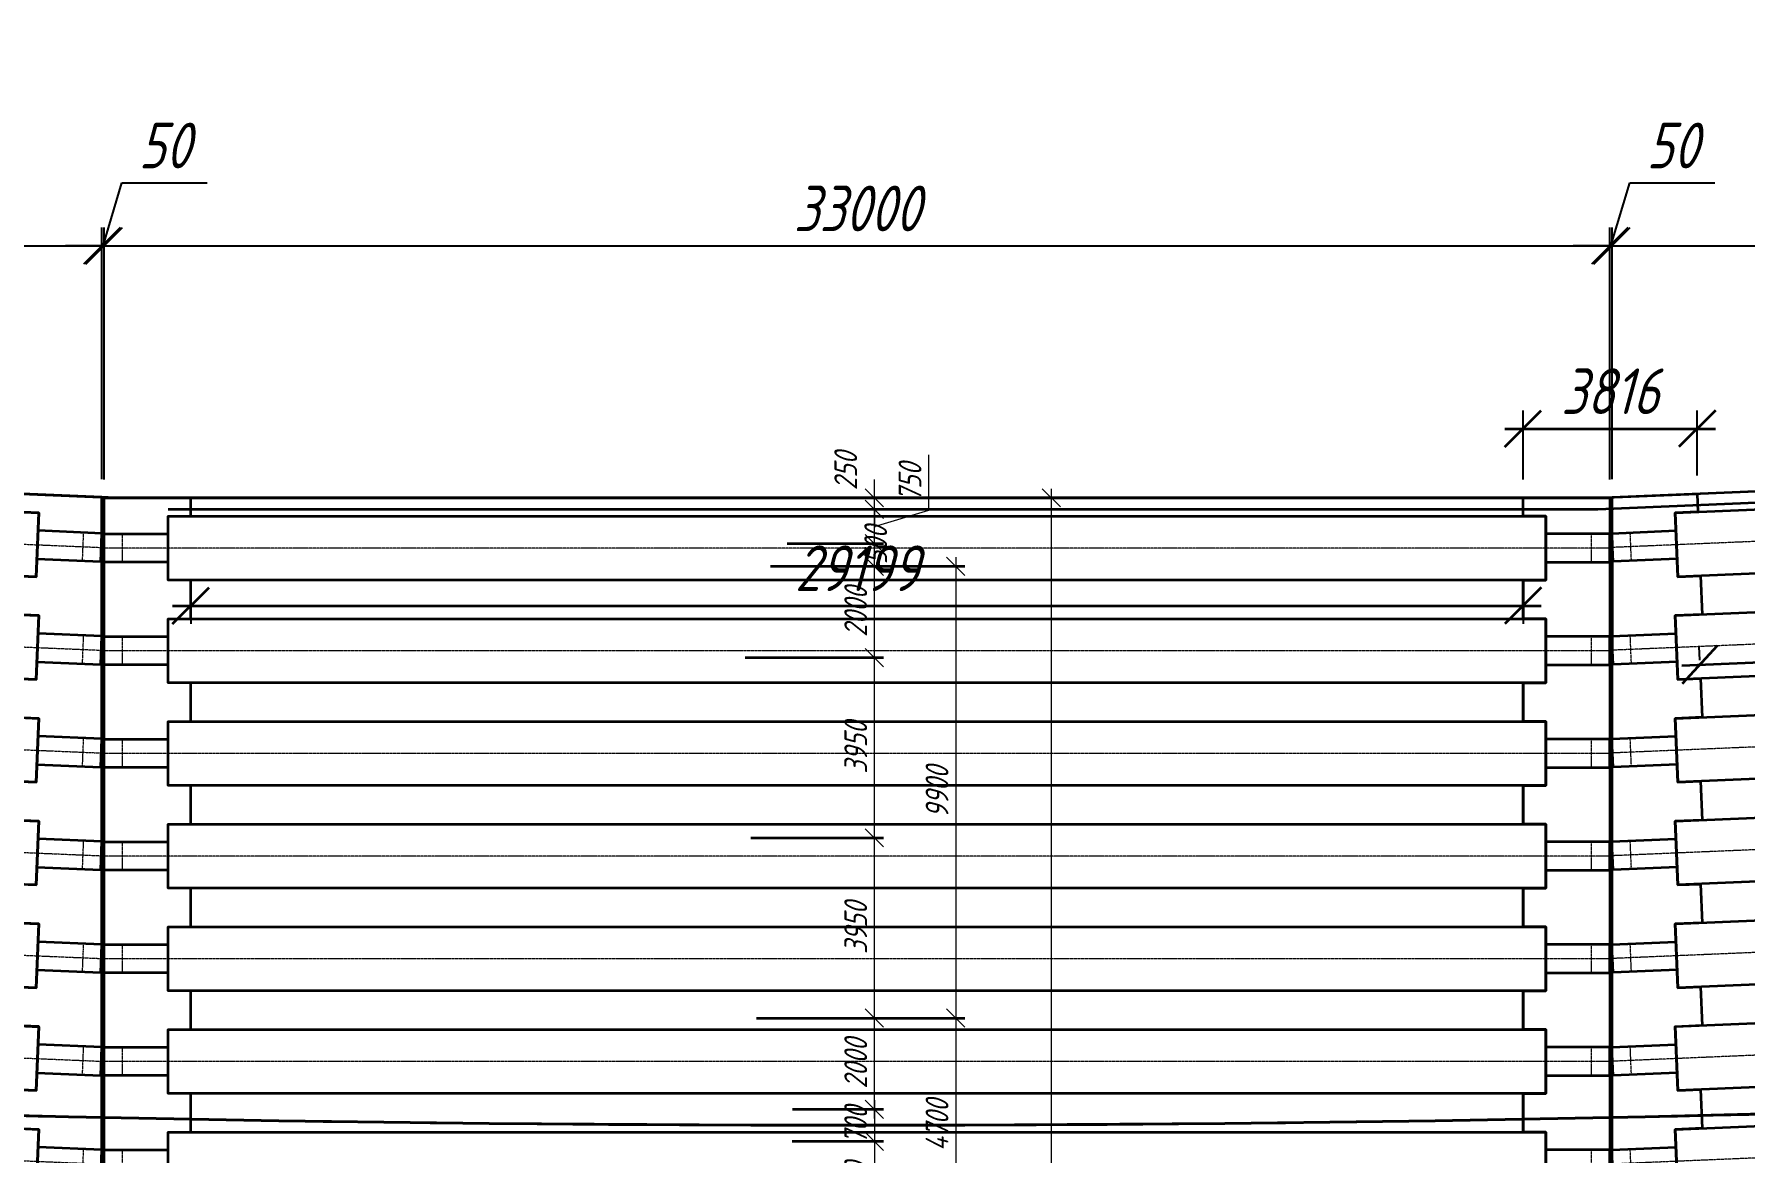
# Model space of a CAD drawing. Header units: millimetres. Extents: x 265754 to 14267433, y -6145605 to 2433772.
# Drawn here: x 6423727 to 6461220, y -222284 to -197770 of the extents above; entities that cross this region are included whole.
import ezdxf
from ezdxf import colors
from ezdxf.entities.mleader import LeaderData, LeaderLine
from ezdxf.math import Vec2, Vec3

# ---------------------------------------------------------------- set-up
doc = ezdxf.new("R2010")
doc.units = ezdxf.units.MM
doc.linetypes.add('осевая', pattern=[2, 1.25, -0.25, 0.25, -0.25])
for name, color, linetype, lineweight in [('1-Бетон', 106, 'Continuous', 35), ('ИС_Выноски', 3, 'Continuous', 18), ('ИС_Ось', 3, 'осевая', 18), ('ИС_Размер', 3, 'Continuous', 18)]:
    doc.layers.add(name, color=color, linetype=linetype, lineweight=lineweight)
doc.layers.add('EI_DIMS_DETAIL', color=7, linetype='Continuous')
doc.layers.add('Основное направление 30.05.Ось трассы', color=7, linetype='Continuous')
doc.styles.add('0', font='isocpeur.ttf', dxfattribs={"width": 0.8, "oblique": 15})
doc.styles.add('ISOCPEUR', font='isocpeur.ttf', dxfattribs={"width": 0.8, "oblique": 15, "height": 2.5})
doc.dimstyles.new('М200', dxfattribs={"dimscale": 200, "dimtxt": 2.5, "dimasz": 2, "dimexe": 1, "dimexo": 1, "dimgap": 0.8, "dimtad": 1, "dimdec": 0, "dimzin": 0, "dimdsep": 46, "dimtxsty": '0', "dimblk": 'OBLIQUE', "dimcen": 0.09, "dimdle": 1, "dimclrd": 256, "dimclre": 256, "dimclrt": 256, "dimadec": 4, "dimazin": 0, "dimtfac": 1, "dimtdec": 0, "dimtmove": 1, "dimatfit": 2, "dimfxl": 1, "dimtolj": 1, "dimtzin": 0, "dimlwd": -1, "dimarcsym": 0})
doc.dimstyles.new('М400нов', dxfattribs={"dimscale": 400, "dimtxt": 2.5, "dimasz": 2, "dimexe": 1, "dimexo": 1, "dimgap": 0.8, "dimtad": 1, "dimdec": 0, "dimzin": 0, "dimdsep": 46, "dimtxsty": '0', "dimblk": 'OBLIQUE', "dimcen": 0.09, "dimdle": 1, "dimclrd": 256, "dimclre": 256, "dimclrt": 256, "dimadec": 4, "dimazin": 0, "dimtfac": 1, "dimtdec": 0, "dimtmove": 1, "dimatfit": 2, "dimfxl": 1, "dimtolj": 1, "dimtzin": 0, "dimlwd": -1, "dimarcsym": 0})

# ---------------------------------------------------------------- blocks, each defined once
blk = doc.blocks.new('_None')
blk = doc.blocks.new('б33 план')
at = {"layer": '1-Бетон'}
blk.add_lwpolyline([(1400, 700), (31600, 700), (31600, -700), (1400, -700)], close=True, dxfattribs=at)
for points in [[(1400, 310), (0, 310), (0, -310), (1400, -310)], [(31600, 310), (33000, 310), (33000, -310), (31600, -310)]]:
    blk.add_lwpolyline(points, dxfattribs=at)
at = {"layer": 'ИС_Ось', "color": 3, "ltscale": 20}
for points in [[(0, 0), (33000, 0)], [(400, 310), (400, -310)], [(32600, 310), (32600, -310)]]:
    blk.add_lwpolyline(points, dxfattribs=at)
blk = doc.blocks.new('*U504')
at = {"rotation": 182.4098864728825}
blk.add_blockref('б33 план', (16485, 694), dxfattribs=at)
blk = doc.blocks.new('*U505')
at = {"layer": '1-Бетон', "color": 0, "linetype": 'ByBlock', "lineweight": -2, "transparency": 16777216}
for p in [(0, 0), (0, -2252), (0, -4504), (0, -6756), (0, -9008), (0, -11260), (0, -13512)]:
    blk.add_blockref('*U504', p, dxfattribs=at)
blk = doc.blocks.new('*U484')
blk.add_blockref('б33 план', (-16500, 0))
blk = doc.blocks.new('*U485')
at = {"color": 0, "linetype": 'ByBlock', "lineweight": -2, "transparency": 16777216}
for p in [(0, 13500), (0, 11250), (0, 9000), (0, 6750), (0, 4500), (0, 2250), (0, 0)]:
    blk.add_blockref('*U484', p, dxfattribs=at)
blk = doc.blocks.new('_OBLIQUE')
at = {"color": 0, "linetype": 'ByBlock', "lineweight": -2}
blk.add_line((0.5, 0.5), (-0.5, -0.5), dxfattribs=at)
blk = doc.blocks.new('*D162')
at = {"layer": 'Defpoints', "color": 0, "linetype": 'Continuous', "transparency": 16777216}
for p in [(6486585, -666598), (6486826, -671298), (6491153, -671298)]:
    blk.add_point(p, dxfattribs=at)
at = {"layer": 'ИС_Размер', "lineweight": -2, "transparency": 16777216}
for p, q in [((6486785, -666598), (6491353, -666598)), ((6487026, -671298), (6491353, -671298))]:
    blk.add_line(p, q, dxfattribs=at)
at = {"layer": 'ИС_Размер', "transparency": 16777216}
blk.add_line((6491153, -666398), (6491153, -671498), dxfattribs=at)
at = {"layer": 'ИС_Размер', "linetype": 'Continuous', "transparency": 16777216, "xscale": 400, "yscale": 400, "zscale": 400}
for p, rotation in [((6491153, -666598), 90), ((6491153, -671298), 270)]:
    blk.add_blockref('_OBLIQUE', p, dxfattribs=dict(at, rotation=rotation))
at = {"layer": 'ИС_Размер', "linetype": 'Continuous', "transparency": 16777216, "insert": (6490743, -668948), "char_height": 500, "attachment_point": 5, "rotation": 90, "style": '0'}
blk.add_mtext('\\A1;4700', dxfattribs=at)
blk = doc.blocks.new('*D163')
at = {"layer": 'Defpoints', "color": 0, "transparency": 16777216}
for p in [(6487369, -669298), (6486826, -671298), (6489371, -671298)]:
    blk.add_point(p, dxfattribs=at)
at = {"layer": 'ИС_Размер', "transparency": 16777216}
blk.add_line((6489371, -669098), (6489371, -671498), dxfattribs=at)
at = {"layer": 'ИС_Размер', "lineweight": -2, "transparency": 16777216}
for p, q in [((6487569, -669298), (6489571, -669298)), ((6487026, -671298), (6489571, -671298))]:
    blk.add_line(p, q, dxfattribs=at)
at = {"layer": 'ИС_Размер', "transparency": 16777216, "xscale": 400, "yscale": 400, "zscale": 400}
for p, rotation in [((6489371, -669298), 90), ((6489371, -671298), 270)]:
    blk.add_blockref('_OBLIQUE', p, dxfattribs=dict(at, rotation=rotation))
at = {"layer": 'ИС_Размер', "transparency": 16777216, "insert": (6488961, -670298), "char_height": 500, "attachment_point": 5, "rotation": 90, "style": '0'}
blk.add_mtext('\\A1;2000', dxfattribs=at)
blk = doc.blocks.new('*D170')
at = {"layer": 'Defpoints', "color": 0, "linetype": 'Continuous', "transparency": 16777216}
for p in [(6487318, -655198), (6487217, -686648), (6493246, -686648)]:
    blk.add_point(p, dxfattribs=at)
at = {"layer": 'ИС_Размер', "transparency": 16777216}
blk.add_line((6493246, -654998), (6493246, -686848), dxfattribs=at)
at = {"layer": 'ИС_Размер', "lineweight": -2, "transparency": 16777216}
for p, q in [((6487518, -655198), (6493446, -655198)), ((6487417, -686648), (6493446, -686648))]:
    blk.add_line(p, q, dxfattribs=at)
at = {"layer": 'ИС_Размер', "linetype": 'Continuous', "transparency": 16777216, "xscale": 400, "yscale": 400, "zscale": 400}
for p, rotation in [((6493246, -655198), 90), ((6493246, -686648), 270)]:
    blk.add_blockref('_OBLIQUE', p, dxfattribs=dict(at, rotation=rotation))
at = {"layer": 'ИС_Размер', "linetype": 'Continuous', "transparency": 16777216, "insert": (6492836, -670923), "char_height": 500, "attachment_point": 5, "rotation": 90, "style": '0'}
blk.add_mtext('\\A1;31450', dxfattribs=at)
blk = doc.blocks.new('*D172')
at = {"layer": 'Defpoints', "color": 0, "transparency": 16777216}
for p in [(6487372, -668598), (6487369, -669298), (6489371, -669298)]:
    blk.add_point(p, dxfattribs=at)
at = {"layer": 'ИС_Размер', "transparency": 16777216}
blk.add_line((6489371, -668398), (6489371, -669498), dxfattribs=at)
at = {"layer": 'ИС_Размер', "lineweight": -2, "transparency": 16777216}
for p, q in [((6487572, -668598), (6489571, -668598)), ((6487569, -669298), (6489571, -669298))]:
    blk.add_line(p, q, dxfattribs=at)
at = {"layer": 'ИС_Размер', "transparency": 16777216, "xscale": 400, "yscale": 400, "zscale": 400}
for p, rotation in [((6489371, -668598), 90), ((6489371, -669298), 270)]:
    blk.add_blockref('_OBLIQUE', p, dxfattribs=dict(at, rotation=rotation))
at = {"layer": 'ИС_Размер', "transparency": 16777216, "insert": (6488961, -668948), "char_height": 500, "attachment_point": 5, "rotation": 90, "style": '0'}
blk.add_mtext('\\A1;700', dxfattribs=at)
blk = doc.blocks.new('*D173')
at = {"layer": 'Defpoints', "color": 0, "transparency": 16777216}
for p in [(6486585, -666598), (6489371, -666598), (6487372, -668598)]:
    blk.add_point(p, dxfattribs=at)
at = {"layer": 'ИС_Размер', "lineweight": -2, "transparency": 16777216}
for p, q in [((6486785, -666598), (6489571, -666598)), ((6487572, -668598), (6489571, -668598))]:
    blk.add_line(p, q, dxfattribs=at)
at = {"layer": 'ИС_Размер', "transparency": 16777216}
blk.add_line((6489371, -668798), (6489371, -666398), dxfattribs=at)
at = {"layer": 'ИС_Размер', "transparency": 16777216, "xscale": 400, "yscale": 400, "zscale": 400}
for p, rotation in [((6489371, -666598), 90), ((6489371, -668598), 270)]:
    blk.add_blockref('_OBLIQUE', p, dxfattribs=dict(at, rotation=rotation))
at = {"layer": 'ИС_Размер', "transparency": 16777216, "insert": (6488961, -667598), "char_height": 500, "attachment_point": 5, "rotation": 90, "style": '0'}
blk.add_mtext('\\A1;2000', dxfattribs=at)
blk = doc.blocks.new('*D174')
at = {"layer": 'Defpoints', "color": 0, "linetype": 'Continuous', "transparency": 16777216}
for p in [(6486458, -662648), (6489371, -662648), (6486585, -666598)]:
    blk.add_point(p, dxfattribs=at)
at = {"layer": 'ИС_Размер', "transparency": 16777216}
blk.add_line((6489371, -666798), (6489371, -662448), dxfattribs=at)
at = {"layer": 'ИС_Размер', "lineweight": -2, "transparency": 16777216}
for p, q in [((6486658, -662648), (6489571, -662648)), ((6486785, -666598), (6489571, -666598))]:
    blk.add_line(p, q, dxfattribs=at)
at = {"layer": 'ИС_Размер', "linetype": 'Continuous', "transparency": 16777216, "xscale": 400, "yscale": 400, "zscale": 400}
for p, rotation in [((6489371, -662648), 90), ((6489371, -666598), 270)]:
    blk.add_blockref('_OBLIQUE', p, dxfattribs=dict(at, rotation=rotation))
at = {"layer": 'ИС_Размер', "linetype": 'Continuous', "transparency": 16777216, "insert": (6488961, -664623), "char_height": 500, "attachment_point": 5, "rotation": 90, "style": '0'}
blk.add_mtext('\\A1;3950', dxfattribs=at)
blk = doc.blocks.new('*D175')
at = {"layer": 'Defpoints', "color": 0, "linetype": 'Continuous', "transparency": 16777216}
for p in [(6486337, -658698), (6489371, -658698), (6486458, -662648)]:
    blk.add_point(p, dxfattribs=at)
at = {"layer": 'ИС_Размер', "lineweight": -2, "transparency": 16777216}
for p, q in [((6486537, -658698), (6489571, -658698)), ((6486658, -662648), (6489571, -662648))]:
    blk.add_line(p, q, dxfattribs=at)
at = {"layer": 'ИС_Размер', "transparency": 16777216}
blk.add_line((6489371, -662848), (6489371, -658498), dxfattribs=at)
at = {"layer": 'ИС_Размер', "linetype": 'Continuous', "transparency": 16777216, "xscale": 400, "yscale": 400, "zscale": 400}
for p, rotation in [((6489371, -658698), 90), ((6489371, -662648), 270)]:
    blk.add_blockref('_OBLIQUE', p, dxfattribs=dict(at, rotation=rotation))
at = {"layer": 'ИС_Размер', "linetype": 'Continuous', "transparency": 16777216, "insert": (6488961, -660673), "char_height": 500, "attachment_point": 5, "rotation": 90, "style": '0'}
blk.add_mtext('\\A1;3950', dxfattribs=at)
blk = doc.blocks.new('*D176')
at = {"layer": 'Defpoints', "color": 0, "linetype": 'Continuous', "transparency": 16777216}
for p in [(6486892, -656698), (6489371, -656698), (6486337, -658698)]:
    blk.add_point(p, dxfattribs=at)
at = {"layer": 'ИС_Размер', "transparency": 16777216}
blk.add_line((6489371, -658898), (6489371, -656498), dxfattribs=at)
at = {"layer": 'ИС_Размер', "lineweight": -2, "transparency": 16777216}
for p, q in [((6487092, -656698), (6489571, -656698)), ((6486537, -658698), (6489571, -658698))]:
    blk.add_line(p, q, dxfattribs=at)
at = {"layer": 'ИС_Размер', "linetype": 'Continuous', "transparency": 16777216, "xscale": 400, "yscale": 400, "zscale": 400}
for p, rotation in [((6489371, -656698), 90), ((6489371, -658698), 270)]:
    blk.add_blockref('_OBLIQUE', p, dxfattribs=dict(at, rotation=rotation))
at = {"layer": 'ИС_Размер', "linetype": 'Continuous', "transparency": 16777216, "insert": (6488961, -657698), "char_height": 500, "attachment_point": 5, "rotation": 90, "style": '0'}
blk.add_mtext('\\A1;2000', dxfattribs=at)
blk = doc.blocks.new('*D177')
at = {"layer": 'Defpoints', "color": 0, "transparency": 16777216}
for p in [(6487318, -655198), (6489371, -655198), (6487318, -655448)]:
    blk.add_point(p, dxfattribs=at)
at = {"layer": 'ИС_Размер', "transparency": 16777216}
for p, q in [((6489371, -655198), (6489371, -654798)), ((6489371, -655448), (6489371, -655198)), ((6489371, -655448), (6489371, -655848))]:
    blk.add_line(p, q, dxfattribs=at)
at = {"layer": 'ИС_Размер', "lineweight": -2, "transparency": 16777216}
for p, q in [((6487518, -655198), (6489571, -655198)), ((6487518, -655448), (6489571, -655448))]:
    blk.add_line(p, q, dxfattribs=at)
at = {"layer": 'ИС_Размер', "transparency": 16777216, "xscale": 400, "yscale": 400, "zscale": 400}
for p, rotation in [((6489371, -655198), 270), ((6489371, -655448), 90)]:
    blk.add_blockref('_OBLIQUE', p, dxfattribs=dict(at, rotation=rotation))
at = {"layer": 'ИС_Размер', "transparency": 16777216, "insert": (6488742, -654611), "char_height": 500, "attachment_point": 5, "rotation": 90, "style": '0'}
blk.add_mtext('\\A1;250', dxfattribs=at)
blk = doc.blocks.new('*D178')
at = {"layer": 'Defpoints', "color": 0, "transparency": 16777216}
for p in [(6487261, -656198), (6489371, -656198), (6486892, -656698)]:
    blk.add_point(p, dxfattribs=at)
at = {"layer": 'ИС_Размер', "transparency": 16777216}
blk.add_line((6489371, -656898), (6489371, -655998), dxfattribs=at)
at = {"layer": 'ИС_Размер', "lineweight": -2, "transparency": 16777216}
for p, q in [((6487461, -656198), (6489571, -656198)), ((6487092, -656698), (6489571, -656698))]:
    blk.add_line(p, q, dxfattribs=at)
at = {"layer": 'ИС_Размер', "transparency": 16777216, "xscale": 400, "yscale": 400, "zscale": 400}
for p, rotation in [((6489371, -656198), 90), ((6489371, -656698), 270)]:
    blk.add_blockref('_OBLIQUE', p, dxfattribs=dict(at, rotation=rotation))
at = {"layer": 'ИС_Размер', "transparency": 16777216, "insert": (6489399, -656235), "char_height": 500, "attachment_point": 5, "rotation": 90, "style": '0'}
blk.add_mtext('\\A1;500', dxfattribs=at)
blk = doc.blocks.new('*D179')
at = {"layer": 'Defpoints', "color": 0, "transparency": 16777216}
for p in [(6487318, -655448), (6489371, -655448), (6487261, -656198)]:
    blk.add_point(p, dxfattribs=at)
at = {"layer": 'ИС_Размер', "transparency": 16777216}
for p, q in [((6490561, -655466), (6490561, -654252)), ((6489371, -656398), (6489371, -655248)), ((6489371, -655823), (6490561, -655466))]:
    blk.add_line(p, q, dxfattribs=at)
at = {"layer": 'ИС_Размер', "lineweight": -2, "transparency": 16777216}
for p, q in [((6487518, -655448), (6489571, -655448)), ((6487461, -656198), (6489571, -656198))]:
    blk.add_line(p, q, dxfattribs=at)
at = {"layer": 'ИС_Размер', "transparency": 16777216, "xscale": 400, "yscale": 400, "zscale": 400}
for p, rotation in [((6489371, -655448), 90), ((6489371, -656198), 270)]:
    blk.add_blockref('_OBLIQUE', p, dxfattribs=dict(at, rotation=rotation))
at = {"layer": 'ИС_Размер', "transparency": 16777216, "insert": (6490151, -654859), "char_height": 500, "attachment_point": 5, "rotation": 90, "style": '0'}
blk.add_mtext('\\A1;750', dxfattribs=at)
blk = doc.blocks.new('*D180')
at = {"layer": 'Defpoints', "color": 0, "linetype": 'Continuous', "transparency": 16777216}
for p in [(6486892, -656698), (6486585, -666598), (6491153, -666598)]:
    blk.add_point(p, dxfattribs=at)
at = {"layer": 'ИС_Размер', "transparency": 16777216}
blk.add_line((6491153, -656498), (6491153, -666798), dxfattribs=at)
at = {"layer": 'ИС_Размер', "lineweight": -2, "transparency": 16777216}
for p, q in [((6487092, -656698), (6491353, -656698)), ((6486785, -666598), (6491353, -666598))]:
    blk.add_line(p, q, dxfattribs=at)
at = {"layer": 'ИС_Размер', "linetype": 'Continuous', "transparency": 16777216, "xscale": 400, "yscale": 400, "zscale": 400}
for p, rotation in [((6491153, -656698), 90), ((6491153, -666598), 270)]:
    blk.add_blockref('_OBLIQUE', p, dxfattribs=dict(at, rotation=rotation))
at = {"layer": 'ИС_Размер', "linetype": 'Continuous', "transparency": 16777216, "insert": (6490743, -661648), "char_height": 500, "attachment_point": 5, "rotation": 90, "style": '0'}
blk.add_mtext('\\A1;9900', dxfattribs=at)
blk = doc.blocks.new('*U508')
at = {"rotation": 182.4098864728825}
blk.add_blockref('б33 план', (16485, 694), dxfattribs=at)
blk = doc.blocks.new('*U509')
at = {"layer": '1-Бетон', "color": 0, "linetype": 'ByBlock', "lineweight": -2, "transparency": 16777216}
for p in [(0, 0), (0, -2252), (0, -4504), (0, -6756), (0, -9008), (0, -11260), (0, -13512)]:
    blk.add_blockref('*U508', p, dxfattribs=at)
blk = doc.blocks.new('*D812')
at = {"layer": 'Defpoints', "color": 0, "transparency": 16777216}
for p in [(6425210, -202409), (6392239, -206543), (6425210, -207918)]:
    blk.add_point(p, dxfattribs=at)
at = {"layer": 'EI_DIMS_DETAIL', "lineweight": -2, "transparency": 16777216}
for p, q in [((6392239, -206143), (6392239, -202009)), ((6425210, -207518), (6425210, -202009))]:
    blk.add_line(p, q, dxfattribs=at)
at = {"layer": 'EI_DIMS_DETAIL', "transparency": 16777216}
blk.add_line((6391839, -202409), (6425610, -202409), dxfattribs=at)
at = {"layer": 'EI_DIMS_DETAIL', "transparency": 16777216, "xscale": 800, "yscale": 800, "zscale": 800, "rotation": 180}
blk.add_blockref('_OBLIQUE', (6392239, -202409), dxfattribs=at)
at = {"layer": 'EI_DIMS_DETAIL', "transparency": 16777216, "xscale": 800, "yscale": 800, "zscale": 800}
blk.add_blockref('_OBLIQUE', (6425210, -202409), dxfattribs=at)
at = {"layer": 'EI_DIMS_DETAIL', "transparency": 16777216, "insert": (6408725, -201589), "char_height": 1000, "attachment_point": 5, "style": '0'}
blk.add_mtext('\\A1;32971', dxfattribs=at)
blk = doc.blocks.new('*D813')
at = {"layer": 'Defpoints', "color": 0, "transparency": 16777216}
for p in [(6425260, -202409), (6425210, -207918), (6425260, -207931)]:
    blk.add_point(p, dxfattribs=at)
at = {"layer": 'EI_DIMS_DETAIL', "transparency": 16777216}
for p, q in [((6425235, -202409), (6425649, -201029)), ((6425649, -201029), (6427517, -201029)), ((6425210, -202409), (6424410, -202409)), ((6425210, -202409), (6425260, -202409)), ((6425210, -202409), (6425260, -202409)), ((6425260, -202409), (6426060, -202409))]:
    blk.add_line(p, q, dxfattribs=at)
at = {"layer": 'EI_DIMS_DETAIL', "lineweight": -2, "transparency": 16777216}
for p, q in [((6425210, -207518), (6425210, -202009)), ((6425260, -207531), (6425260, -202009))]:
    blk.add_line(p, q, dxfattribs=at)
at = {"layer": 'EI_DIMS_DETAIL', "transparency": 16777216, "xscale": 800, "yscale": 800, "zscale": 800}
blk.add_blockref('_OBLIQUE', (6425210, -202409), dxfattribs=at)
at = {"layer": 'EI_DIMS_DETAIL', "transparency": 16777216, "xscale": 800, "yscale": 800, "zscale": 800, "rotation": 180}
blk.add_blockref('_OBLIQUE', (6425260, -202409), dxfattribs=at)
at = {"layer": 'EI_DIMS_DETAIL', "transparency": 16777216, "insert": (6426583, -200209), "char_height": 1000, "attachment_point": 5, "style": '0'}
blk.add_mtext('\\A1;50', dxfattribs=at)
blk = doc.blocks.new('*D814')
at = {"layer": 'Defpoints', "color": 0, "transparency": 16777216}
for p in [(6458260, -202409), (6425260, -207931), (6458260, -207931)]:
    blk.add_point(p, dxfattribs=at)
at = {"layer": 'EI_DIMS_DETAIL', "lineweight": -2, "transparency": 16777216}
for p, q in [((6425260, -207531), (6425260, -202009)), ((6458260, -207531), (6458260, -202009))]:
    blk.add_line(p, q, dxfattribs=at)
at = {"layer": 'EI_DIMS_DETAIL', "transparency": 16777216}
blk.add_line((6424860, -202409), (6458660, -202409), dxfattribs=at)
at = {"layer": 'EI_DIMS_DETAIL', "transparency": 16777216, "xscale": 800, "yscale": 800, "zscale": 800, "rotation": 180}
blk.add_blockref('_OBLIQUE', (6425260, -202409), dxfattribs=at)
at = {"layer": 'EI_DIMS_DETAIL', "transparency": 16777216, "xscale": 800, "yscale": 800, "zscale": 800}
blk.add_blockref('_OBLIQUE', (6458260, -202409), dxfattribs=at)
at = {"layer": 'EI_DIMS_DETAIL', "transparency": 16777216, "insert": (6441760, -201589), "char_height": 1000, "attachment_point": 5, "style": '0'}
blk.add_mtext('\\A1;33000', dxfattribs=at)
blk = doc.blocks.new('*D815')
at = {"layer": 'Defpoints', "color": 0, "transparency": 16777216}
for p in [(6458310, -202409), (6458260, -207931), (6458310, -207918)]:
    blk.add_point(p, dxfattribs=at)
at = {"layer": 'EI_DIMS_DETAIL', "transparency": 16777216}
for p, q in [((6458285, -202409), (6458699, -201029)), ((6458699, -201029), (6460567, -201029)), ((6458260, -202409), (6457460, -202409)), ((6458260, -202409), (6458310, -202409)), ((6458260, -202409), (6458310, -202409)), ((6458310, -202409), (6459110, -202409))]:
    blk.add_line(p, q, dxfattribs=at)
at = {"layer": 'EI_DIMS_DETAIL', "lineweight": -2, "transparency": 16777216}
for p, q in [((6458260, -207531), (6458260, -202009)), ((6458310, -207518), (6458310, -202009))]:
    blk.add_line(p, q, dxfattribs=at)
at = {"layer": 'EI_DIMS_DETAIL', "transparency": 16777216, "xscale": 800, "yscale": 800, "zscale": 800}
blk.add_blockref('_OBLIQUE', (6458260, -202409), dxfattribs=at)
at = {"layer": 'EI_DIMS_DETAIL', "transparency": 16777216, "xscale": 800, "yscale": 800, "zscale": 800, "rotation": 180}
blk.add_blockref('_OBLIQUE', (6458310, -202409), dxfattribs=at)
at = {"layer": 'EI_DIMS_DETAIL', "transparency": 16777216, "insert": (6459633, -200209), "char_height": 1000, "attachment_point": 5, "style": '0'}
blk.add_mtext('\\A1;50', dxfattribs=at)
blk = doc.blocks.new('*D816')
at = {"layer": 'Defpoints', "color": 0, "transparency": 16777216}
for p in [(6491281, -202409), (6491281, -206543), (6458310, -207918)]:
    blk.add_point(p, dxfattribs=at)
at = {"layer": 'EI_DIMS_DETAIL', "lineweight": -2, "transparency": 16777216}
for p, q in [((6458310, -207518), (6458310, -202009)), ((6491281, -206143), (6491281, -202009))]:
    blk.add_line(p, q, dxfattribs=at)
at = {"layer": 'EI_DIMS_DETAIL', "transparency": 16777216}
blk.add_line((6457910, -202409), (6491681, -202409), dxfattribs=at)
at = {"layer": 'EI_DIMS_DETAIL', "transparency": 16777216, "xscale": 800, "yscale": 800, "zscale": 800, "rotation": 180}
blk.add_blockref('_OBLIQUE', (6458310, -202409), dxfattribs=at)
at = {"layer": 'EI_DIMS_DETAIL', "transparency": 16777216, "xscale": 800, "yscale": 800, "zscale": 800}
blk.add_blockref('_OBLIQUE', (6491281, -202409), dxfattribs=at)
at = {"layer": 'EI_DIMS_DETAIL', "transparency": 16777216, "insert": (6474795, -201589), "char_height": 1000, "attachment_point": 5, "style": '0'}
blk.add_mtext('\\A1;32971', dxfattribs=at)
blk = doc.blocks.new('*D765')
at = {"layer": '1-Бетон', "lineweight": -2, "transparency": 16777216}
for p, q in [((6489314, -210267), (6489301, -209962)), ((6460234, -211490), (6460221, -211186))]:
    blk.add_line(p, q, dxfattribs=at)
at = {"layer": '1-Бетон', "transparency": 16777216}
blk.add_line((6459838, -211603), (6489717, -210345), dxfattribs=at)
at = {"layer": 'Defpoints', "color": 0, "transparency": 16777216}
for p in [(6489318, -210362), (6489330, -210666), (6460251, -211890)]:
    blk.add_point(p, dxfattribs=at)
at = {"layer": '1-Бетон', "transparency": 16777216, "xscale": 800, "yscale": 800, "zscale": 800}
for p, rotation in [((6489318, -210362), 2.40988647289904), ((6460238, -211586), 182.409886472899)]:
    blk.add_blockref('_OBLIQUE', p, dxfattribs=dict(at, rotation=rotation))
at = {"layer": '1-Бетон', "transparency": 16777216, "insert": (6474743, -210155), "char_height": 1000, "attachment_point": 5, "rotation": 2.4099, "style": '0'}
blk.add_mtext('\\A1;29105', dxfattribs=at)
blk = doc.blocks.new('*D766')
at = {"layer": '1-Бетон', "transparency": 16777216}
blk.add_line((6426761, -210294), (6456760, -210294), dxfattribs=at)
at = {"layer": '1-Бетон', "lineweight": -2, "transparency": 16777216}
for p, q in [((6427161, -210132), (6427161, -210694)), ((6456360, -210132), (6456360, -210694))]:
    blk.add_line(p, q, dxfattribs=at)
at = {"layer": 'Defpoints', "color": 0, "transparency": 16777216}
for p in [(6427161, -209732), (6456360, -209732), (6456360, -210294)]:
    blk.add_point(p, dxfattribs=at)
at = {"layer": '1-Бетон', "transparency": 16777216, "xscale": 800, "yscale": 800, "zscale": 800, "rotation": 180}
blk.add_blockref('_OBLIQUE', (6427161, -210294), dxfattribs=at)
at = {"layer": '1-Бетон', "transparency": 16777216, "xscale": 800, "yscale": 800, "zscale": 800}
blk.add_blockref('_OBLIQUE', (6456360, -210294), dxfattribs=at)
at = {"layer": '1-Бетон', "transparency": 16777216, "insert": (6441760, -209474), "char_height": 1000, "attachment_point": 5, "style": '0'}
blk.add_mtext('\\A1;29199', dxfattribs=at)
blk = doc.blocks.new('*D768')
at = {"layer": '1-Бетон', "lineweight": -2, "transparency": 16777216}
for p, q in [((6456360, -207532), (6456360, -206015)), ((6460175, -207440), (6460175, -206015))]:
    blk.add_line(p, q, dxfattribs=at)
at = {"layer": '1-Бетон', "transparency": 16777216}
blk.add_line((6455960, -206415), (6460575, -206415), dxfattribs=at)
at = {"layer": 'Defpoints', "color": 0, "transparency": 16777216}
for p in [(6460175, -206415), (6456360, -207932), (6460175, -207840)]:
    blk.add_point(p, dxfattribs=at)
at = {"layer": '1-Бетон', "transparency": 16777216, "xscale": 800, "yscale": 800, "zscale": 800, "rotation": 180}
blk.add_blockref('_OBLIQUE', (6456360, -206415), dxfattribs=at)
at = {"layer": '1-Бетон', "transparency": 16777216, "xscale": 800, "yscale": 800, "zscale": 800}
blk.add_blockref('_OBLIQUE', (6460175, -206415), dxfattribs=at)
at = {"layer": '1-Бетон', "transparency": 16777216, "insert": (6458267, -205595), "char_height": 1000, "attachment_point": 5, "style": '0'}
blk.add_mtext('\\A1;3816', dxfattribs=at)
blk = doc.blocks.new('размеры')
at = {"layer": 'ИС_Размер'}
for base, p1, p2, angle, picture, middle in [((0, 13500), (-2109.9, 12750), (-2053.6, 13500), 90, '*D179', (780, 13642)), ((0, 2350.4), (-1999.3, 350), (-2786.8, 2350.4), 90, '*D173', (-410, 1350.2)), ((0, -2349.6), (-2002.8, -350), (-2545.8, -2349.6), 270, '*D163', (-410, -1349.8))]:
    dim = blk.add_linear_dim(base=base, p1=p1, p2=p2, angle=angle, dimstyle='М200', dxfattribs=at)
    dim.commit()
    dim.dimension.update_dxf_attribs({"geometry": picture, "text_midpoint": middle, "insert": (-6489371.4, 668947.9)})
for base, p1, p2, angle, picture, middle in [((0, 13750), (-2053.6, 13500), (-2053.5, 13750), 270, '*D177', (-219.6, 14337.4)), ((0, 12750), (-2479.4, 12250.4), (-2109.9, 12750), 90, '*D178', (437.3, 12712.7)), ((0, -350), (-1999.3, 350), (-2002.8, -350), 270, '*D172', (0, 0))]:
    dim = blk.add_linear_dim(base=base, p1=p1, p2=p2, angle=angle, dimstyle='М200', dxfattribs=at)
    dim.commit()
    dim.dimension.update_dxf_attribs({"geometry": picture, "text_midpoint": middle, "dimtype": 128, "insert": (-6489371.4, 668947.9)})
at = {"layer": 'ИС_Размер', "linetype": 'Continuous'}
for base, p1, p2, angle, picture, middle in [((3874.4, -17699.7), (-2053.5, 13750), (-2154.5, -17699.7), 270, '*D170', (3464.4, -1974.8)), ((0, 12250.4), (-3034.5, 10250.4), (-2479.4, 12250.4), 90, '*D176', (-410, 11250.4)), ((1781.4, 2350.4), (-2479.4, 12250.4), (-2786.8, 2350.4), 90, '*D180', (1371.4, 7300.4)), ((0, 10250.4), (-2913.5, 6300.4), (-3034.5, 10250.4), 90, '*D175', (-410, 8275.4)), ((0, 6300.4), (-2786.8, 2350.4), (-2913.5, 6300.4), 90, '*D174', (-410, 4325.4)), ((1781.4, -2349.6), (-2786.8, 2350.4), (-2545.8, -2349.6), 270, '*D162', (1371.4, 0.4))]:
    dim = blk.add_linear_dim(base=base, p1=p1, p2=p2, angle=angle, dimstyle='М200', dxfattribs=at)
    dim.commit()
    dim.dimension.update_dxf_attribs({"geometry": picture, "text_midpoint": middle, "insert": (-6489371.4, 668947.9)})

msp = doc.modelspace()

# ---------------------------------------------------------------- linework, layer by layer
at = {"layer": '1-Бетон'}
for points in [[(6368213.3903, -204429.855), (6393077.8724, -206565.8997), (6425529.0944, -207931.6182), (6457991.0687, -207931.6182), (6490442.2907, -206565.8997), (6515306.7727, -204429.855)], [(6426659.6432, -208181.6182), (6457996.327, -208181.6182), (6490458.2533, -206815.4492), (6515306.7727, -204680.7759)], [(6458323.2111, -211283.3323), (6458323.2111, -208867.1106)], [(6456359.6432, -209731.6182), (6456359.6432, -210581.6182)], [(6460250.8553, -209638.1079), (6460286.5964, -210487.3644)], [(6456359.6432, -211981.6182), (6456359.6432, -212831.6182)], [(6460250.8553, -211890.1079), (6460286.5964, -212739.3644)], [(6456359.6432, -214231.6182), (6456359.6432, -215081.6182)], [(6460250.8553, -214142.1079), (6460286.5964, -214991.3644)], [(6456359.6432, -216481.6182), (6456359.6432, -217331.6182)], [(6460250.8553, -216394.1079), (6460286.5964, -217243.3644)], [(6456359.6432, -218731.6182), (6456359.6432, -219581.6182)], [(6460250.8553, -218646.1079), (6460286.5964, -219495.3644)], [(6456359.6432, -220981.6182), (6456359.6432, -221831.6182)], [(6460250.8553, -220898.1079), (6460286.5964, -221747.3644)]]:
    msp.add_lwpolyline(points, dxfattribs=at)
at = {"layer": '1-Бетон', "color": 4}
for points in [[(6425210.0815, -207918.1925), (6392239.2561, -206543.2925), (6392239.2561, -238008.5537), (6424865.0278, -239381.6182), (6425210.0815, -239380.797), (6425210.0815, -207918.1925)], [(6458310.0815, -207918.1925), (6491280.907, -206543.2925), (6491280.907, -238008.5537), (6458655.1353, -239381.6182), (6458310.0815, -239380.797), (6458310.0815, -207918.1925)], [(6425260.0815, -207930.797), (6458260.0815, -207930.797), (6458260.0815, -239380.797), (6425260.0815, -239380.797), (6425260.0815, -207930.797)], [(6458260.0815, -207930.797), (6425260.0815, -207930.797)]]:
    msp.add_lwpolyline(points, dxfattribs=at)
at = {"layer": '1-Бетон', "color": 5}
for points in [[(6427160.5199, -207931.6182), (6425529.0944, -207931.6182), (6423344.9642, -207840.4162)], [(6426660.5199, -223231.6182), (6426660.5199, -221831.6182), (6427160.5199, -221831.6182), (6427160.5199, -220981.6182), (6426660.5199, -220981.6182), (6426660.5199, -219581.6182), (6427160.5199, -219581.6182), (6427160.5199, -218731.6182), (6426660.5199, -218731.6182), (6426660.5199, -217331.6182), (6427160.5199, -217331.6182), (6427160.5199, -216481.6182), (6426660.5199, -216481.6182), (6426660.5199, -215081.6182), (6427160.5199, -215081.6182), (6427160.5199, -214231.6182), (6426660.5199, -214231.6182), (6426660.5199, -212831.6182), (6427160.5199, -212831.6182), (6427160.5199, -211981.6182), (6426660.5199, -211981.6182), (6426660.5199, -210581.6182), (6427160.5199, -210581.6182), (6427160.5199, -209731.6182), (6426660.5199, -209731.6182), (6426660.5199, -208331.6182), (6427160.5199, -208331.6182), (6427160.5199, -207930.797)], [(6456359.6432, -207931.6182), (6457991.0687, -207931.6182), (6460175.1989, -207840.4162), (6460191.988, -208239.346), (6459692.4302, -208260.3701), (6459751.2975, -209659.1319), (6460250.8553, -209638.1079), (6460286.5964, -210487.3644), (6459692.4302, -210512.3701), (6459751.2975, -211911.1319), (6460250.8553, -211890.1079), (6460286.5964, -212739.3644), (6459692.4302, -212764.3701), (6459751.2975, -214163.1319), (6460250.8553, -214142.1079), (6460286.5964, -214991.3644), (6459692.4302, -215016.3701), (6459751.2975, -216415.1319), (6460250.8553, -216394.1079), (6460286.5964, -217243.3644), (6459692.4302, -217268.3701), (6459751.2975, -218667.1319), (6460250.8553, -218646.1079), (6460286.5964, -219495.3644), (6459692.4302, -219520.3701), (6459751.2975, -220919.1319), (6460250.8553, -220898.1079), (6460286.5964, -221747.3644), (6459692.4302, -221772.3701), (6459751.2975, -223171.1319)], [(6456859.6432, -223231.6182), (6456859.6432, -221831.6182), (6456359.6432, -221831.6182), (6456359.6432, -220981.6182), (6456859.6432, -220981.6182), (6456859.6432, -219581.6182), (6456359.6432, -219581.6182), (6456359.6432, -218731.6182), (6456859.6432, -218731.6182), (6456859.6432, -217331.6182), (6456359.6432, -217331.6182), (6456359.6432, -216481.6182), (6456859.6432, -216481.6182), (6456859.6432, -215081.6182), (6456359.6432, -215081.6182), (6456359.6432, -214231.6182), (6456859.6432, -214231.6182), (6456859.6432, -212831.6182), (6456359.6432, -212831.6182), (6456359.6432, -211981.6182), (6456859.6432, -211981.6182), (6456859.6432, -210581.6182), (6456359.6432, -210581.6182), (6456359.6432, -209731.6182), (6456859.6432, -209731.6182), (6456859.6432, -208331.6182), (6456359.6432, -208331.6182), (6456359.6432, -207930.797)], [(6423328.1751, -208239.346), (6423827.7329, -208260.3701), (6423768.8656, -209659.1319), (6423269.3078, -209638.1079)], [(6423233.5667, -210487.3644), (6423827.7329, -210512.3701), (6423768.8656, -211911.1319), (6423269.3078, -211890.1079)], [(6423233.5667, -212739.3644), (6423827.7329, -212764.3701), (6423768.8656, -214163.1319), (6423269.3078, -214142.1079)], [(6423233.5667, -214991.3644), (6423827.7329, -215016.3701), (6423768.8656, -216415.1319), (6423269.3078, -216394.1079)], [(6423233.5667, -217243.3644), (6423827.7329, -217268.3701), (6423768.8656, -218667.1319), (6423269.3078, -218646.1079)], [(6423233.5667, -219495.3644), (6423827.7329, -219520.3701), (6423768.8656, -220919.1319), (6423269.3078, -220898.1079)], [(6423233.5667, -221747.3644), (6423827.7329, -221772.3701), (6423768.8656, -223171.1319), (6423269.3078, -223150.1079)]]:
    msp.add_lwpolyline(points, dxfattribs=at)
at = {"layer": '1-Бетон', "color": 1}
msp.add_arc((6441761.3263, 578320.5302), 800001.3732, 266.0846783234, 273.2466384081, dxfattribs=at)
at = {"layer": 'Основное направление 30.05.Ось трассы', "color": 1, "lineweight": 40, "flags": 128}
msp.add_lwpolyline([(6368113.3903, -218283.6153, 0.0461271169), (6515406.7727, -218283.8519)], format="xyb", dxfattribs=at)

# ---------------------------------------------------------------- block references
at = {"rotation": 180}
msp.add_blockref('*U485', (6441759.6432, -209031.6182), dxfattribs=at)
at = {"layer": '1-Бетон', "xscale": -1}
msp.add_blockref('*U509', (6408711.6539, -208324.8254), dxfattribs=at)
at = {"layer": '1-Бетон'}
for name, p in [('размеры', (6442144.1054, -221680.8435)), ('*U505', (6474808.5092, -208324.8254))]:
    msp.add_blockref(name, p, dxfattribs=at)

# ---------------------------------------------------------------- dimensions: what is measured, and where the dimension line sits
at = {"layer": '1-Бетон', "color": 5}
for base, p1, p2, picture, middle in [((6460175.1989, -206414.6627), (6456359.6432, -207931.6182), (6460175.1989, -207840.4162), '*D768', (6458267.4211, -205594.6627)), ((6456359.6432, -210293.5504), (6427160.5199, -209731.6182), (6456359.6432, -209731.6182), '*D766', (6441760.0815, -209473.5504))]:
    dim = msp.add_linear_dim(base=base, p1=p1, p2=p2, dimstyle='М400нов', dxfattribs=at)
    dim.commit()
    dim.dimension.update_dxf_attribs({"geometry": picture, "text_midpoint": middle})
dim = msp.add_aligned_dim(p1=(6460250.8553, -211890.1079), p2=(6489330.422, -210666.2863), distance=304.5444, dimstyle='М400нов', dxfattribs=at)
dim.commit()
dim.dimension.update_dxf_attribs({"geometry": '*D765', "text_midpoint": (6474743.3537, -210154.6472)})
at = {"layer": 'EI_DIMS_DETAIL'}
for base, p1, p2, picture, middle in [((6425260.0815, -202408.7342), (6425210.0815, -207918.1925), (6425260.0815, -207930.797), '*D813', (6425969.0815, -200208.7342)), ((6458310.0815, -202408.7342), (6458260.0815, -207930.797), (6458310.0815, -207918.1925), '*D815', (6459019.0815, -200208.7342)), ((6425210.0815, -202408.7342), (6392239.2561, -206543.2925), (6425210.0815, -207918.1925), '*D812', (6408724.6688, -201588.7342)), ((6458260.0815, -202408.7342), (6425260.0815, -207930.797), (6458260.0815, -207930.797), '*D814', (6441760.0815, -201588.7342)), ((6491280.907, -202408.7342), (6458310.0815, -207918.1925), (6491280.907, -206543.2925), '*D816', (6474795.4943, -201588.7342))]:
    dim = msp.add_linear_dim(base=base, p1=p1, p2=p2, dimstyle='М400нов', dxfattribs=at)
    dim.commit()
    dim.dimension.update_dxf_attribs({"geometry": picture, "text_midpoint": middle})

# ---------------------------------------------------------------- leaders
at = {"layer": 'ИС_Выноски'}
ml = msp.add_multileader_mtext('Standard', dxfattribs=at)
ml.set_content('Ось опоры ОП3 \\PПК 70+38,14', color=256, style='ISOCPEUR')
ml.set_leader_properties(color=256, linetype='ByLayer')
ml.set_arrow_properties(name='NONE')
ml.build(insert=Vec2(0, 0))
ml.multileader.update_dxf_attribs({"text_left_attachment_type": 6, "text_right_attachment_type": 6, "dogleg_length": 0.36, "arrow_head_size": 600, "scale": 200})
ctx = ml.context
ctx.base_point, ctx.scale, ctx.char_height, ctx.arrow_head_size, ctx.landing_gap_size, ctx.plane_origin, ctx.plane_x_axis, ctx.plane_y_axis = Vec3(6425234.6432, -251345.2644), 200, 1200, 600, 125, Vec3(6432230.3198, -232469.6508), Vec3(0, 1), Vec3(-1, 0)
ctx.left_attachment, ctx.right_attachment, ctx.text_align_type = 6, 6, 1
notes = []
notes.append((ctx, [(1, (1, 1, 0), (6425234.6432, -241651.1446), (0, -1), 161.0417, [(1, [(6425234.6432, -239305.4891)], 0, [])])]))
ctx.mtext.insert, ctx.mtext.text_direction, ctx.mtext.rotation, ctx.mtext.width, ctx.mtext.alignment, ctx.mtext.flow_direction = Vec3(6423794.6432, -246578.7254), Vec3(0, 1), 1.5707963268, 11378.466284, 2, 5
ml = msp.add_multileader_mtext('Standard', dxfattribs=at)
ml.set_content('Ось опоры ОП4 \\PПК 70+71,19', color=256, style='ISOCPEUR')
ml.set_leader_properties(color=256, linetype='ByLayer')
ml.set_arrow_properties(name='NONE')
ml.build(insert=Vec2(0, 0))
ml.multileader.update_dxf_attribs({"text_left_attachment_type": 6, "text_right_attachment_type": 6, "dogleg_length": 0.36, "arrow_head_size": 600, "scale": 200})
ctx = ml.context
ctx.base_point, ctx.scale, ctx.char_height, ctx.arrow_head_size, ctx.landing_gap_size, ctx.plane_origin, ctx.plane_x_axis, ctx.plane_y_axis = Vec3(6458284.6432, -250921.6438), 200, 1200, 600, 125, Vec3(6465280.3198, -232469.6508), Vec3(0, 1), Vec3(-1, 0)
ctx.left_attachment, ctx.right_attachment, ctx.text_align_type = 6, 6, 1
notes.append((ctx, [(1, (1, 1, 0), (6458284.6432, -241131.524), (0, -1), 161.0417, [(1, [(6458284.6432, -239305.4891)], 0, [])])]))
ctx.mtext.insert, ctx.mtext.text_direction, ctx.mtext.rotation, ctx.mtext.width, ctx.mtext.alignment, ctx.mtext.flow_direction = Vec3(6456844.6432, -246107.1048), Vec3(0, 1), 1.5707963268, 10889.446883, 2, 5
ml = msp.add_multileader_mtext('Standard', dxfattribs=at)
ml.set_content('Ось опоры ОП3 \\PПК 70+38,14', color=256, style='ISOCPEUR')
ml.set_leader_properties(color=256, linetype='ByLayer')
ml.set_arrow_properties(name='NONE')
ml.build(insert=Vec2(0, 0))
ml.multileader.update_dxf_attribs({"text_left_attachment_type": 6, "text_right_attachment_type": 6, "dogleg_length": 0.36, "arrow_head_size": 600, "scale": 200})
ctx = ml.context
ctx.base_point, ctx.scale, ctx.char_height, ctx.arrow_head_size, ctx.landing_gap_size, ctx.plane_origin, ctx.plane_x_axis, ctx.plane_y_axis = Vec3(6425234.6432, -379150.0831), 200, 1200, 600, 125, Vec3(6432230.3198, -360274.4695), Vec3(0, 1), Vec3(-1, 0)
ctx.left_attachment, ctx.right_attachment, ctx.text_align_type = 6, 6, 1
notes.append((ctx, [(1, (1, 1, 0), (6425234.6432, -369455.9633), (0, -1), 161.0417, [(1, [(6425234.6432, -367110.3078)], 0, [])])]))
ctx.mtext.insert, ctx.mtext.text_direction, ctx.mtext.rotation, ctx.mtext.width, ctx.mtext.alignment, ctx.mtext.flow_direction = Vec3(6423794.6432, -374383.5441), Vec3(0, 1), 1.5707963268, 11378.466284, 2, 5
ml = msp.add_multileader_mtext('Standard', dxfattribs=at)
ml.set_content('Ось опоры ОП4 \\PПК 70+71,19', color=256, style='ISOCPEUR')
ml.set_leader_properties(color=256, linetype='ByLayer')
ml.set_arrow_properties(name='NONE')
ml.build(insert=Vec2(0, 0))
ml.multileader.update_dxf_attribs({"text_left_attachment_type": 6, "text_right_attachment_type": 6, "dogleg_length": 0.36, "arrow_head_size": 600, "scale": 200})
ctx = ml.context
ctx.base_point, ctx.scale, ctx.char_height, ctx.arrow_head_size, ctx.landing_gap_size, ctx.plane_origin, ctx.plane_x_axis, ctx.plane_y_axis = Vec3(6458284.6432, -378726.4625), 200, 1200, 600, 125, Vec3(6465280.3198, -360274.4695), Vec3(0, 1), Vec3(-1, 0)
ctx.left_attachment, ctx.right_attachment, ctx.text_align_type = 6, 6, 1
notes.append((ctx, [(1, (1, 1, 0), (6458284.6432, -368936.3427), (0, -1), 161.0417, [(1, [(6458284.6432, -367110.3078)], 0, [])])]))
ctx.mtext.insert, ctx.mtext.text_direction, ctx.mtext.rotation, ctx.mtext.width, ctx.mtext.alignment, ctx.mtext.flow_direction = Vec3(6456844.6432, -373911.9235), Vec3(0, 1), 1.5707963268, 10889.446883, 2, 5
ml = msp.add_multileader_mtext('Standard', dxfattribs=at)
ml.set_content('Ось опоры ОП3 \\PПК 70+38,14', color=256, style='ISOCPEUR')
ml.set_leader_properties(color=256, linetype='ByLayer')
ml.set_arrow_properties(name='NONE')
ml.build(insert=Vec2(0, 0))
ml.multileader.update_dxf_attribs({"text_left_attachment_type": 6, "text_right_attachment_type": 6, "dogleg_length": 0.36, "arrow_head_size": 600, "scale": 200})
ctx = ml.context
ctx.base_point, ctx.scale, ctx.char_height, ctx.arrow_head_size, ctx.landing_gap_size, ctx.plane_origin, ctx.plane_x_axis, ctx.plane_y_axis = Vec3(6433181.5818, -458649.1673), 200, 1200, 600, 125, Vec3(6440177.2584, -439773.5536), Vec3(0, 1), Vec3(-1, 0)
ctx.left_attachment, ctx.right_attachment, ctx.text_align_type = 6, 6, 1
notes.append((ctx, [(1, (1, 1, 0), (6433181.5818, -448955.0475), (0, -1), 161.0417, [(1, [(6433181.5818, -446609.392)], 0, [])])]))
ctx.mtext.insert, ctx.mtext.text_direction, ctx.mtext.rotation, ctx.mtext.width, ctx.mtext.alignment, ctx.mtext.flow_direction = Vec3(6431741.5818, -453882.6282), Vec3(0, 1), 1.5707963268, 11378.466284, 2, 5
for ctx, leaders in notes:
    for number, flags, end, landing, length, lines in leaders:
        leader = LeaderData()
        leader.index, (leader.has_last_leader_line, leader.has_dogleg_vector, leader.attachment_direction) = number, flags
        leader.last_leader_point, leader.dogleg_vector, leader.dogleg_length = Vec3(end), Vec3(landing), length
        for number, points, colour, breaks in lines:
            line = LeaderLine()
            line.index, line.vertices, line.color, line.breaks = number, Vec3.list(points), colors.encode_raw_color(colour), breaks
            leader.lines.append(line)
        ctx.leaders.append(leader)

doc.saveas('drawing.dxf')
